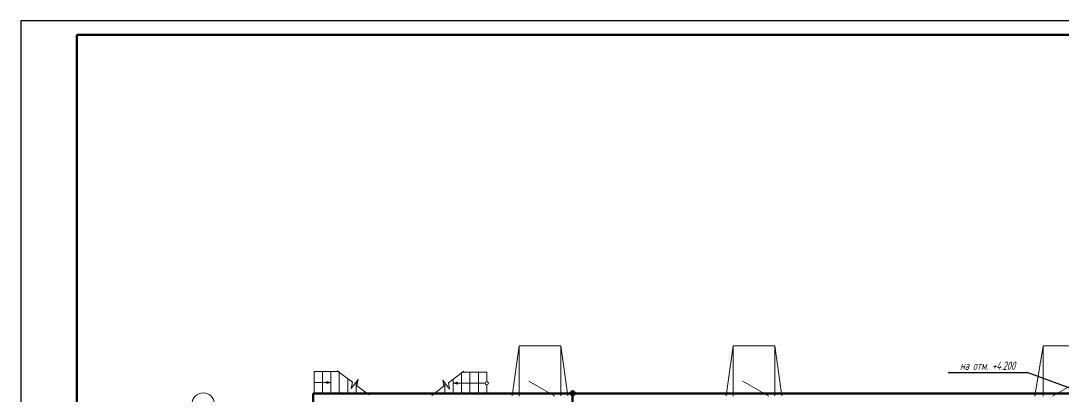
# Model space of a CAD drawing. Header units: millimetres. Extents: x 1663 to 6300, y 431 to 1491.
# Drawn here: x 2502.7 to 2875.7, y 1217.1 to 1351.5 of the extents above; entities that cross this region are included whole.
import ezdxf

# ---------------------------------------------------------------- set-up
doc = ezdxf.new("R2010")
doc.units = ezdxf.units.MM
for name, color, linetype, lineweight in [('Линия связи (Вновь)', 3, 'Continuous', 60), ('Рамка толстая', 7, 'Continuous', 60), ('Рамка тонкая', 5, 'Continuous', 25), ('Связь', 84, 'Continuous', 50), ('Строительный', 251, 'Continuous', 13), ('Текст', 2, 'Continuous', 25)]:
    doc.layers.add(name, color=color, linetype=linetype, lineweight=lineweight)
doc.styles.add('Simplex', font='simplex.shx', dxfattribs={"width": 0.7, "oblique": 15})

# ---------------------------------------------------------------- blocks, each defined once
blk = doc.blocks.new('A$C178B2837')
at = {"layer": 'Строительный', "ltscale": 100}
for p, q in [((117.06, 420.6), (114.6, 402.6)), ((132.06, 420.6), (117.06, 420.6)), ((117.06, 402.52), (117.06, 420.6)), ((132.06, 402.6), (132.06, 420.6)), ((132.06, 420.6), (134.52, 402.6)), ((193.66, 420.6), (191.2, 402.6)), ((208.66, 420.6), (193.66, 420.6)), ((193.66, 402.52), (193.66, 420.6)), ((208.66, 402.6), (208.66, 420.6)), ((208.66, 420.6), (211.12, 402.6)), ((304.71, 420.51), (301.71, 402.51)), ((304.71, 420.51), (334.71, 420.51)), ((304.71, 402.51), (304.71, 420.51)), ((43.74, 411.33), (52.39, 411.33)), ((43.74, 411.33), (43.74, 403.43)), ((46.74, 411.33), (46.74, 403.43)), ((49.74, 411.33), (49.74, 403.43)), ((57.45, 407.47), (51.99, 411.63)), ((52.74, 411.33), (52.74, 403.43)), ((91.8, 407.25), (97.26, 411.41)), ((96.51, 411.11), (96.51, 403.21)), ((105.51, 411.11), (96.87, 411.11)), ((99.51, 411.11), (99.51, 403.21)), ((102.51, 411.11), (102.51, 403.21)), ((105.51, 411.11), (105.51, 407.76)), ((43.74, 407.38), (49.74, 407.38)), ((49.74, 407.38), (48.13, 407.75)), ((49.74, 407.38), (48.13, 407)), ((55.74, 408.77), (55.74, 403.43)), ((59.45, 408.45), (57.03, 405.27)), ((57.03, 405.27), (57.45, 407.47)), ((58.74, 407.52), (58.74, 403.43)), ((59.04, 406.25), (59.45, 408.45)), ((90.21, 406.04), (89.8, 408.23)), ((89.8, 408.23), (92.22, 405.05)), ((90.51, 407.3), (90.51, 403.21)), ((92.22, 405.05), (91.8, 407.25)), ((93.51, 408.55), (93.51, 403.21)), ((93.51, 407.16), (95.13, 407.53)), ((104.91, 407.16), (93.51, 407.16)), ((93.51, 407.16), (95.13, 406.78)), ((129.86, 402.51), (120.52, 407.91)), ((206.46, 402.51), (197.12, 407.91)), ((307.96, 402.51), (318.14, 408.39)), ((43.74, 403.43), (62.74, 403.43)), ((63.39, 402.94), (59.04, 406.25)), ((61.74, 404.19), (61.74, 403.43)), ((85.86, 402.72), (90.21, 406.04)), ((105.51, 403.21), (86.51, 403.21)), ((87.51, 403.97), (87.51, 403.21)), ((105.51, 406.56), (105.51, 403.21))]:
    blk.add_line(p, q, dxfattribs=at)
for centre, radius in [((105.51, 407.16), 0.6), ((4, 399.71), 4)]:
    blk.add_circle(centre, radius, dxfattribs=at)
blk = doc.blocks.new('A$C551E481E')
at = {"layer": 'Рамка толстая'}
for p, q in [((20, 589), (20, 5)), ((836, 589), (20, 589))]:
    blk.add_line(p, q, dxfattribs=at)
at = {"layer": 'Рамка тонкая'}
for p, q in [((0, 594), (0, 0)), ((841, 594), (0, 594))]:
    blk.add_line(p, q, dxfattribs=at)

msp = doc.modelspace()

# ---------------------------------------------------------------- linework, layer by layer
at = {"layer": 'Линия связи (Вновь)'}
for p, q in [((2700.16, 1218.1), (2607.26, 1218.1)), ((2607.26, 1218.1), (2607.26, 1030.5)), ((2700.16, 1212.3), (2700.16, 1218.1)), ((2883.36, 1218.1), (2700.16, 1218.1))]:
    msp.add_line(p, q, dxfattribs=at)
at = {"layer": 'Связь'}
msp.add_circle((2700.16, 1218.1), 0.75, dxfattribs=at)
at = {"layer": 'Текст', "ltscale": 100}
for p in [(2834.52, 1225.53), (2883.36, 1218.1)]:
    msp.add_line(p, (2862.82, 1225.53), dxfattribs=at)

# ---------------------------------------------------------------- block references
msp.add_blockref('A$C551E481E', (2502.66, 757.54))
at = {"layer": 'Линия связи (Вновь)'}
msp.add_blockref('A$C178B2837', (2563.9, 814.59), dxfattribs=at)

# ---------------------------------------------------------------- texts
at = {"layer": 'Текст', "ltscale": 100, "insert": (2848.67, 1226.53), "char_height": 3, "attachment_point": 8, "style": 'Simplex'}
msp.add_mtext_dynamic_manual_height_columns('на отм. +4.200', width=27.0901, gutter_width=12.5, heights=[0], dxfattribs=at)

doc.saveas('drawing.dxf')
